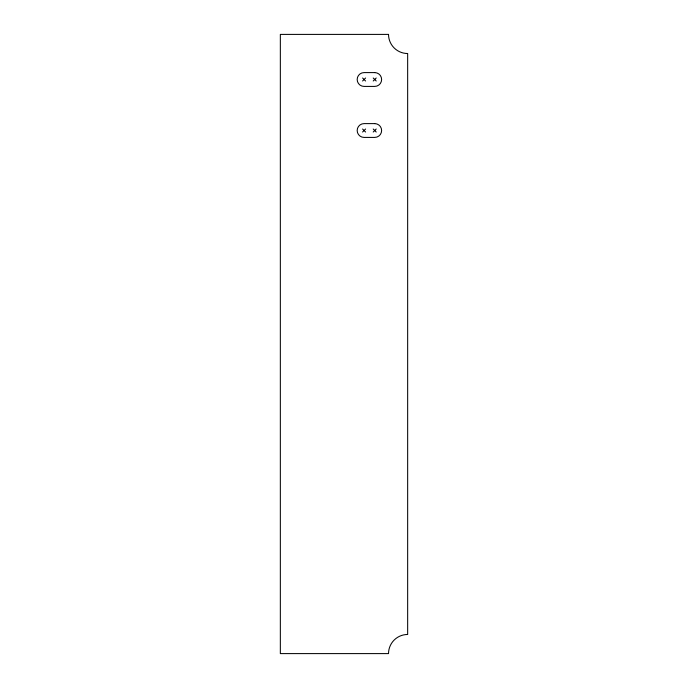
<?xml version="1.0" encoding="UTF-8"?>
<svg xmlns="http://www.w3.org/2000/svg" width="688" height="688" viewBox="0 0 688 688"><rect width="100%" height="100%" fill="white"/><g stroke="black" fill="none" stroke-linecap="round" stroke-linejoin="round"><path stroke-width="1.03" d="M362.585 81.003L365.586 78.002M373.214 81.003L376.216 78.002M362.585 132.019L365.586 129.009M373.214 132.019L376.216 129.009M373.214 78.002L376.216 81.003M362.585 78.002L365.586 81.003M373.214 129.009L376.216 132.019M362.585 129.009L365.586 132.019M388.531 34.4L280.343 34.4L280.343 653.6L388.531 653.6A19.126 19.126 0 0 1 407.657 634.474L407.657 53.526A19.126 19.126 0 0 1 388.531 34.4M374.711 72.593L364.09 72.593A6.906 6.906 0 0 0 357.175 79.507A6.906 6.906 0 0 0 364.09 86.413L374.711 86.413A6.906 6.906 0 0 0 381.625 79.507A6.906 6.906 0 0 0 374.711 72.593M374.711 123.608L364.09 123.608A6.906 6.906 0 0 0 357.175 130.514A6.906 6.906 0 0 0 364.09 137.419L374.711 137.419A6.906 6.906 0 0 0 381.625 130.514A6.906 6.906 0 0 0 374.711 123.608"/></g></svg>
